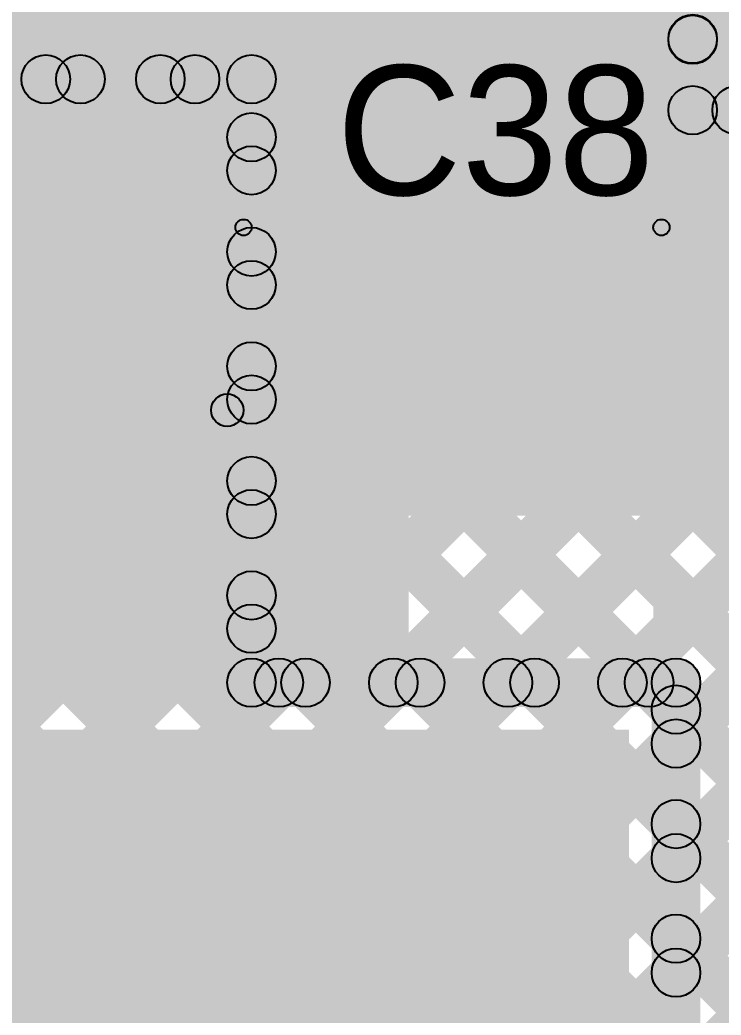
# Model space of a CAD drawing. Header units: millimetres. Extents: x 0 to 210, y 0 to 213.
# Drawn here: x 0.674 to 0.8904, y 1.3029 to 1.6101 of the extents above; entities that cross this region are included whole.
import ezdxf

# ---------------------------------------------------------------- set-up
doc = ezdxf.new("R2010")
doc.units = ezdxf.units.MM
doc.header["$MEASUREMENT"] = 0
for name, color, linetype in [('BottomLayer', 5, 'Continuous'), ('TopLayer', 1, 'Continuous'), ('TopOverlay', 2, 'Continuous'), ('TopPaste', 8, 'Continuous'), ('TopSolder', 216, 'Continuous')]:
    doc.layers.add(name, color=color, linetype=linetype)

# ---------------------------------------------------------------- blocks, each defined once
blk = doc.blocks.new('UCD1E471MNL1GS_24')
at = {"layer": 'TopLayer'}
blk.add_hatch(color=1, dxfattribs=at).paths.add_polyline_path([(0.23425, 0.06496), (0.23425, -0.06496), (0.06496, -0.06496), (0.06496, 0.06496)])
at = {"layer": 'TopOverlay'}
h = blk.add_hatch(color=2, dxfattribs=at)
edge = h.paths.add_edge_path()
edge.add_arc((0.206, -0.08), 0.0025, 0, 360)
for points in [[(0.2035, -0.08), (0.2085, -0.08), (0.2085, -0.209), (0.2035, -0.209)], [(-0.14, -0.2115), (-0.14, -0.2065), (0.206, -0.2065), (0.206, -0.2115)]]:
    blk.add_hatch(color=2, dxfattribs=at).paths.add_polyline_path(points)
h = blk.add_hatch(color=2, dxfattribs=at)
edge = h.paths.add_edge_path()
edge.add_arc((0.206, -0.209), 0.0025, 0, 360)
h = blk.add_hatch(color=2, dxfattribs=at)
edge = h.paths.add_edge_path()
edge.add_arc((0.206, -0.209), 0.0025, 0, 360)
at = {"layer": 'TopPaste'}
blk.add_hatch(color=8, dxfattribs=at).paths.add_polyline_path([(0.23425, 0.06496), (0.23425, -0.06496), (0.06496, -0.06496), (0.06496, 0.06496)])
at = {"layer": 'TopSolder'}
blk.add_hatch(color=216, dxfattribs=at).paths.add_polyline_path([(0.23825, 0.06896), (0.23825, -0.06896), (0.06096, -0.06896), (0.06096, 0.06896)])
at = {"layer": 'TopOverlay'}
for centre in [(0.206, -0.08), (0.206, -0.209), (0.206, -0.209)]:
    blk.add_circle(centre, 0.0025, dxfattribs=at)

msp = doc.modelspace()

# ---------------------------------------------------------------- hatches: boundary and pattern name
at = {"layer": 'BottomLayer'}
for points in [[(0.4958, 1.3843), (0.4852, 1.3949), (1.1205, 2.0302), (1.1311, 2.0196)], [(0.4958, 1.34894), (0.4852, 1.35955), (1.15585, 2.0302), (1.16646, 2.0196)], [(0.4958, 1.41965), (0.4852, 1.43026), (1.08514, 2.0302), (1.09575, 2.0196)], [(0.4958, 1.31359), (0.4852, 1.32419), (1.19121, 2.0302), (1.20182, 2.0196)], [(0.4958, 1.27823), (0.4852, 1.28884), (1.20403, 2.00767), (1.21463, 1.99706)], [(0.4958, 1.24288), (0.4852, 1.25348), (1.20919, 1.97748), (1.2198, 1.96687)], [(0.4958, 1.20752), (0.4852, 1.21813), (1.23787, 1.9708), (1.24848, 1.9602)], [(0.4958, 1.17217), (0.4852, 1.18277), (1.2387, 1.93627), (1.2493, 1.92567)], [(0.4958, 1.13681), (0.4852, 1.14742), (1.24458, 1.9068), (1.25519, 1.8962)], [(0.59188, 1.88334), (0.60249, 1.89395), (0.9968, 1.49964), (0.9862, 1.48903)], [(0.59272, 1.84715), (0.60333, 1.85775), (0.9968, 1.46428), (0.9862, 1.45367)], [(0.4958, 1.10145), (0.4852, 1.11206), (1.15564, 1.7825), (1.16624, 1.77189)], [(0.4958, 1.0661), (0.4852, 1.07671), (1.16648, 1.75799), (1.17709, 1.74739)], [(0.72342, 1.68109), (0.73403, 1.6917), (0.9968, 1.42892), (0.9862, 1.41832)], [(0.71182, 1.65734), (0.72243, 1.66795), (0.9968, 1.39357), (0.9862, 1.38296)], [(0.64382, 1.65463), (0.65442, 1.66524), (1.04147, 1.2782), (1.03086, 1.26759)], [(0.6779, 1.65591), (0.68851, 1.66651), (1.0697, 1.28532), (1.0591, 1.27471)], [(0.50553, 1.6515), (0.51614, 1.6621), (1.0098, 1.16844), (0.9992, 1.15783)], [(0.54046, 1.65193), (0.55106, 1.66253), (1.0098, 1.20379), (0.9992, 1.19319)], [(0.57512, 1.65262), (0.58572, 1.66323), (1.01112, 1.23783), (1.00052, 1.22722)], [(0.60956, 1.65353), (0.62017, 1.66414), (1.02232, 1.26199), (1.01171, 1.25138)], [(0.4852, 1.63648), (0.4958, 1.64708), (1.0098, 1.13308), (0.9992, 1.12248)], [(0.4852, 1.60112), (0.4958, 1.61173), (0.97973, 1.1278), (0.96912, 1.1172)], [(0.4852, 1.56577), (0.4958, 1.57637), (0.94637, 1.1258), (0.93577, 1.1152)], [(0.4958, 1.03074), (0.4852, 1.04135), (0.9862, 1.54235), (0.9968, 1.53174)], [(0.4852, 1.53041), (0.4958, 1.54102), (0.91102, 1.1258), (0.90041, 1.1152)], [(0.4958, 0.99539), (0.4852, 1.006), (0.9862, 1.507), (0.9968, 1.49639)], [(0.4852, 1.49505), (0.4958, 1.50566), (0.88405, 1.11742), (0.87344, 1.10681)], [(0.4958, 0.96003), (0.4852, 0.97064), (0.9862, 1.47164), (0.9968, 1.46103)], [(0.57492, 1.00379), (0.56431, 1.0144), (0.9862, 1.43628), (0.9968, 1.42568)], [(0.61068, 1.0042), (0.60007, 1.0148), (0.9862, 1.40093), (0.9968, 1.39032)]]:
    msp.add_hatch(color=5, dxfattribs=at).paths.add_polyline_path(points)
at = {"layer": 'TopLayer'}
for points in [[(0.6626, 1.58645), (0.65199, 1.59706), (0.76974, 1.7148), (0.78035, 1.7042)], [(0.69795, 1.58645), (0.68735, 1.59706), (0.8051, 1.7148), (0.8157, 1.7042)], [(0.73331, 1.58645), (0.7227, 1.59706), (0.84045, 1.7148), (0.85106, 1.7042)], [(0.73567, 1.7042), (0.74628, 1.7148), (1.05191, 1.40917), (1.0413, 1.39857)], [(0.75076, 1.56855), (0.74016, 1.57915), (0.87581, 1.7148), (0.88641, 1.7042)], [(0.77103, 1.7042), (0.78164, 1.7148), (0.88695, 1.60949), (0.87635, 1.59888)], [(0.33, 1.457), (0.987, 1.457), (0.987, 1.703), (0.33, 1.703)], [(0.88915, 1.58219), (0.87415, 1.58219), (0.87415, 1.70381), (0.88915, 1.70381)], [(0.72342, 1.68109), (0.73403, 1.6917), (0.99384, 1.43189), (0.98323, 1.42128)], [(0.75076, 1.53319), (0.74016, 1.5438), (0.87635, 1.67999), (0.88695, 1.66938)], [(0.71182, 1.65734), (0.72243, 1.66795), (0.95848, 1.43189), (0.94788, 1.42128)], [(0.64382, 1.65463), (0.65442, 1.66524), (0.72261, 1.59706), (0.712, 1.58645)], [(0.6779, 1.65591), (0.68851, 1.66651), (0.92313, 1.43189), (0.91252, 1.42128)], [(0.60956, 1.65353), (0.62017, 1.66414), (0.68725, 1.59706), (0.67665, 1.58645)], [(0.75076, 1.49784), (0.74016, 1.50844), (0.87635, 1.64463), (0.88695, 1.63403)], [(0.86526, 1.4002), (0.85465, 1.4108), (1.05651, 1.61267), (1.06712, 1.60206)], [(0.75076, 1.46248), (0.74016, 1.47309), (0.87635, 1.60928), (0.88695, 1.59867)], [(0.58054, 1.58425), (0.58054, 1.59925), (0.74546, 1.59925), (0.74546, 1.58425)], [(0.75296, 1.4055), (0.73796, 1.4055), (0.73796, 1.59175), (0.75296, 1.59175)], [(0.88165, 1.57469), (0.88165, 1.58969), (1.00366, 1.58969), (1.00366, 1.57469)], [(0.75076, 1.42713), (0.74016, 1.43773), (0.88992, 1.5875), (0.90053, 1.57689)], [(0.75919, 1.4002), (0.74858, 1.4108), (0.92528, 1.5875), (0.93588, 1.57689)], [(0.79455, 1.4002), (0.78394, 1.4108), (0.96063, 1.5875), (0.97124, 1.57689)], [(0.8299, 1.4002), (0.81929, 1.4108), (0.99599, 1.5875), (1.00659, 1.57689)], [(0.74016, 1.55829), (0.75076, 1.5689), (0.9045, 1.41517), (0.89389, 1.40456)], [(0.74016, 1.52294), (0.75076, 1.53354), (0.8735, 1.4108), (0.8629, 1.4002)], [(0.33, 1.403), (0.794, 1.403), (0.794, 1.509), (0.33, 1.509)], [(0.74016, 1.48758), (0.75076, 1.49819), (0.83815, 1.4108), (0.82754, 1.4002)], [(0.663, 1.48461), (0.663, 1.49461), (0.73796, 1.49461), (0.73796, 1.48461)], [(0.74016, 1.45223), (0.75076, 1.46283), (0.80279, 1.4108), (0.79219, 1.4002)], [(0.74016, 1.41687), (0.75076, 1.42748), (0.76744, 1.4108), (0.75683, 1.4002)], [(0.74546, 1.398), (0.74546, 1.413), (0.8765, 1.413), (0.8765, 1.398)], [(0.8818, 1.38139), (0.8712, 1.392), (0.89389, 1.41469), (0.9045, 1.40408)], [(0.8629, 1.4002), (0.8735, 1.4108), (0.8818, 1.4025), (0.8712, 1.3919)], [(0.884, 1.2945), (0.869, 1.2945), (0.869, 1.4055), (0.884, 1.4055)], [(0.8712, 1.3919), (0.8818, 1.4025), (0.9045, 1.37981), (0.89389, 1.3692)], [(0.326, 0.973), (0.862, 0.973), (0.862, 1.391), (0.326, 1.391)], [(0.8818, 1.34603), (0.8712, 1.35664), (0.89389, 1.37933), (0.9045, 1.36873)], [(0.8712, 1.35654), (0.8818, 1.36715), (0.9045, 1.34446), (0.89389, 1.33385)], [(0.8818, 1.31068), (0.8712, 1.32128), (0.89389, 1.34398), (0.9045, 1.33337)], [(0.8712, 1.32119), (0.8818, 1.33179), (0.91379, 1.2998), (0.90319, 1.2892)], [(0.89568, 1.2892), (0.88507, 1.2998), (0.90115, 1.31588), (0.91176, 1.30528)]]:
    msp.add_hatch(color=1, dxfattribs=at).paths.add_polyline_path(points)
h = msp.add_hatch(color=1, dxfattribs=at)
edge = h.paths.add_edge_path()
edge.add_arc((0.88165, 1.60418), 0.0075, 0, 360)
h = msp.add_hatch(color=1, dxfattribs=at)
edge = h.paths.add_edge_path()
edge.add_arc((0.88165, 1.60397), 0.0075, 0, 360)
h = msp.add_hatch(color=1, dxfattribs=at)
edge = h.paths.add_edge_path()
edge.add_arc((0.68195, 1.59175), 0.0075, 0, 360)
h = msp.add_hatch(color=1, dxfattribs=at)
edge = h.paths.add_edge_path()
edge.add_arc((0.69265, 1.59175), 0.0075, 0, 360)
h = msp.add_hatch(color=1, dxfattribs=at)
edge = h.paths.add_edge_path()
edge.add_arc((0.7173, 1.59175), 0.0075, 0, 360)
h = msp.add_hatch(color=1, dxfattribs=at)
edge = h.paths.add_edge_path()
edge.add_arc((0.72801, 1.59175), 0.0075, 0, 360)
h = msp.add_hatch(color=1, dxfattribs=at)
edge = h.paths.add_edge_path()
edge.add_arc((0.74546, 1.59175), 0.0075, 0, 360)
h = msp.add_hatch(color=1, dxfattribs=at)
edge = h.paths.add_edge_path()
edge.add_arc((0.74546, 1.59175), 0.0075, 0, 360)
h = msp.add_hatch(color=1, dxfattribs=at)
edge = h.paths.add_edge_path()
edge.add_arc((0.88165, 1.58219), 0.0075, 0, 360)
h = msp.add_hatch(color=1, dxfattribs=at)
edge = h.paths.add_edge_path()
edge.add_arc((0.88165, 1.58219), 0.0075, 0, 360)
h = msp.add_hatch(color=1, dxfattribs=at)
edge = h.paths.add_edge_path()
edge.add_arc((0.89522, 1.58219), 0.0075, 0, 360)
h = msp.add_hatch(color=1, dxfattribs=at)
edge = h.paths.add_edge_path()
edge.add_arc((0.74546, 1.57385), 0.0075, 0, 360)
h = msp.add_hatch(color=1, dxfattribs=at)
edge = h.paths.add_edge_path()
edge.add_arc((0.74546, 1.5636), 0.0075, 0, 360)
h = msp.add_hatch(color=1, dxfattribs=at)
edge = h.paths.add_edge_path()
edge.add_arc((0.74546, 1.5385), 0.0075, 0, 360)
h = msp.add_hatch(color=1, dxfattribs=at)
edge = h.paths.add_edge_path()
edge.add_arc((0.74546, 1.52824), 0.0075, 0, 360)
h = msp.add_hatch(color=1, dxfattribs=at)
edge = h.paths.add_edge_path()
edge.add_arc((0.74546, 1.50314), 0.0075, 0, 360)
h = msp.add_hatch(color=1, dxfattribs=at)
edge = h.paths.add_edge_path()
edge.add_arc((0.74546, 1.49288), 0.0075, 0, 360)
h = msp.add_hatch(color=1, dxfattribs=at)
edge = h.paths.add_edge_path()
edge.add_arc((0.73796, 1.48961), 0.005, 0, 360)
h = msp.add_hatch(color=1, dxfattribs=at)
edge = h.paths.add_edge_path()
edge.add_arc((0.74546, 1.46778), 0.0075, 0, 360)
h = msp.add_hatch(color=1, dxfattribs=at)
edge = h.paths.add_edge_path()
edge.add_arc((0.74546, 1.45753), 0.0075, 0, 360)
h = msp.add_hatch(color=1, dxfattribs=at)
edge = h.paths.add_edge_path()
edge.add_arc((0.74546, 1.43243), 0.0075, 0, 360)
h = msp.add_hatch(color=1, dxfattribs=at)
edge = h.paths.add_edge_path()
edge.add_arc((0.74546, 1.42217), 0.0075, 0, 360)
h = msp.add_hatch(color=1, dxfattribs=at)
edge = h.paths.add_edge_path()
edge.add_arc((0.74546, 1.4055), 0.0075, 0, 360)
h = msp.add_hatch(color=1, dxfattribs=at)
edge = h.paths.add_edge_path()
edge.add_arc((0.74546, 1.4055), 0.0075, 0, 360)
h = msp.add_hatch(color=1, dxfattribs=at)
edge = h.paths.add_edge_path()
edge.add_arc((0.75389, 1.4055), 0.0075, 0, 360)
h = msp.add_hatch(color=1, dxfattribs=at)
edge = h.paths.add_edge_path()
edge.add_arc((0.76213, 1.4055), 0.0075, 0, 360)
h = msp.add_hatch(color=1, dxfattribs=at)
edge = h.paths.add_edge_path()
edge.add_arc((0.78924, 1.4055), 0.0075, 0, 360)
h = msp.add_hatch(color=1, dxfattribs=at)
edge = h.paths.add_edge_path()
edge.add_arc((0.79749, 1.4055), 0.0075, 0, 360)
h = msp.add_hatch(color=1, dxfattribs=at)
edge = h.paths.add_edge_path()
edge.add_arc((0.8246, 1.4055), 0.0075, 0, 360)
h = msp.add_hatch(color=1, dxfattribs=at)
edge = h.paths.add_edge_path()
edge.add_arc((0.83285, 1.4055), 0.0075, 0, 360)
h = msp.add_hatch(color=1, dxfattribs=at)
edge = h.paths.add_edge_path()
edge.add_arc((0.85995, 1.4055), 0.0075, 0, 360)
h = msp.add_hatch(color=1, dxfattribs=at)
edge = h.paths.add_edge_path()
edge.add_arc((0.8682, 1.4055), 0.0075, 0, 360)
h = msp.add_hatch(color=1, dxfattribs=at)
edge = h.paths.add_edge_path()
edge.add_arc((0.8682, 1.4055), 0.0075, 0, 360)
h = msp.add_hatch(color=1, dxfattribs=at)
edge = h.paths.add_edge_path()
edge.add_arc((0.8765, 1.4055), 0.0075, 0, 360)
h = msp.add_hatch(color=1, dxfattribs=at)
edge = h.paths.add_edge_path()
edge.add_arc((0.8765, 1.4055), 0.0075, 0, 360)
h = msp.add_hatch(color=1, dxfattribs=at)
edge = h.paths.add_edge_path()
edge.add_arc((0.8765, 1.3972), 0.0075, 0, 360)
h = msp.add_hatch(color=1, dxfattribs=at)
edge = h.paths.add_edge_path()
edge.add_arc((0.8765, 1.3972), 0.0075, 0, 360)
h = msp.add_hatch(color=1, dxfattribs=at)
edge = h.paths.add_edge_path()
edge.add_arc((0.8765, 1.38669), 0.0075, 0, 360)
h = msp.add_hatch(color=1, dxfattribs=at)
edge = h.paths.add_edge_path()
edge.add_arc((0.8765, 1.36185), 0.0075, 0, 360)
h = msp.add_hatch(color=1, dxfattribs=at)
edge = h.paths.add_edge_path()
edge.add_arc((0.8765, 1.35134), 0.0075, 0, 360)
h = msp.add_hatch(color=1, dxfattribs=at)
edge = h.paths.add_edge_path()
edge.add_arc((0.8765, 1.32649), 0.0075, 0, 360)
h = msp.add_hatch(color=1, dxfattribs=at)
edge = h.paths.add_edge_path()
edge.add_arc((0.8765, 1.31598), 0.0075, 0, 360)

# ---------------------------------------------------------------- linework, layer by layer
for centre, radius in [((0.88165, 1.60418), 0.0075), ((0.88165, 1.60397), 0.0075), ((0.68195, 1.59175), 0.0075), ((0.69265, 1.59175), 0.0075), ((0.7173, 1.59175), 0.0075), ((0.72801, 1.59175), 0.0075), ((0.74546, 1.59175), 0.0075), ((0.74546, 1.59175), 0.0075), ((0.88165, 1.58219), 0.0075), ((0.88165, 1.58219), 0.0075), ((0.89522, 1.58219), 0.0075), ((0.74546, 1.57385), 0.0075), ((0.74546, 1.5636), 0.0075), ((0.74546, 1.5385), 0.0075), ((0.74546, 1.52824), 0.0075), ((0.74546, 1.50314), 0.0075), ((0.74546, 1.49288), 0.0075), ((0.73796, 1.48961), 0.005), ((0.74546, 1.46778), 0.0075), ((0.74546, 1.45753), 0.0075), ((0.74546, 1.43243), 0.0075), ((0.74546, 1.42217), 0.0075), ((0.74546, 1.4055), 0.0075), ((0.74546, 1.4055), 0.0075), ((0.75389, 1.4055), 0.0075), ((0.76213, 1.4055), 0.0075), ((0.78924, 1.4055), 0.0075), ((0.79749, 1.4055), 0.0075), ((0.8246, 1.4055), 0.0075), ((0.83285, 1.4055), 0.0075), ((0.85995, 1.4055), 0.0075), ((0.8682, 1.4055), 0.0075), ((0.8682, 1.4055), 0.0075), ((0.8765, 1.4055), 0.0075), ((0.8765, 1.4055), 0.0075), ((0.8765, 1.3972), 0.0075), ((0.8765, 1.3972), 0.0075), ((0.8765, 1.38669), 0.0075), ((0.8765, 1.36185), 0.0075), ((0.8765, 1.35134), 0.0075), ((0.8765, 1.32649), 0.0075), ((0.8765, 1.31598), 0.0075)]:
    msp.add_circle(centre, radius, dxfattribs=at)

# ---------------------------------------------------------------- block references
at = {"rotation": 90}
msp.add_blockref('UCD1E471MNL1GS_24', (0.663, 1.34), dxfattribs=at)

# ---------------------------------------------------------------- texts
at = {"layer": 'TopOverlay'}
msp.add_text('C38', height=0.04, dxfattribs=at).set_placement((0.77168, 1.55601))

doc.saveas('drawing.dxf')
